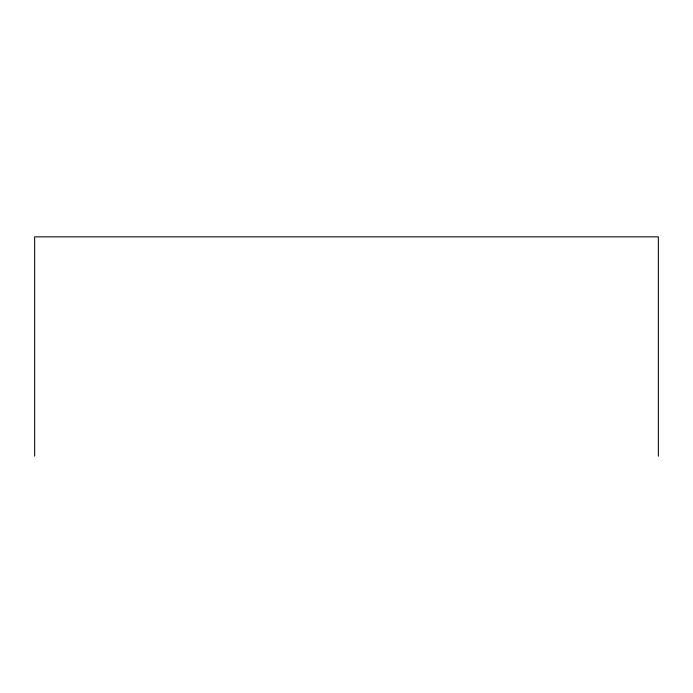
<?xml version="1.0" encoding="UTF-8"?>
<svg xmlns="http://www.w3.org/2000/svg" width="693" height="693" viewBox="0 0 693 693"><rect width="100%" height="100%" fill="white"/><g stroke="black" fill="none" stroke-linecap="round" stroke-linejoin="round"><path stroke-width="1.04" d="M658.35 456.15L658.35 236.85L34.65 236.85L34.65 456.15"/></g></svg>
